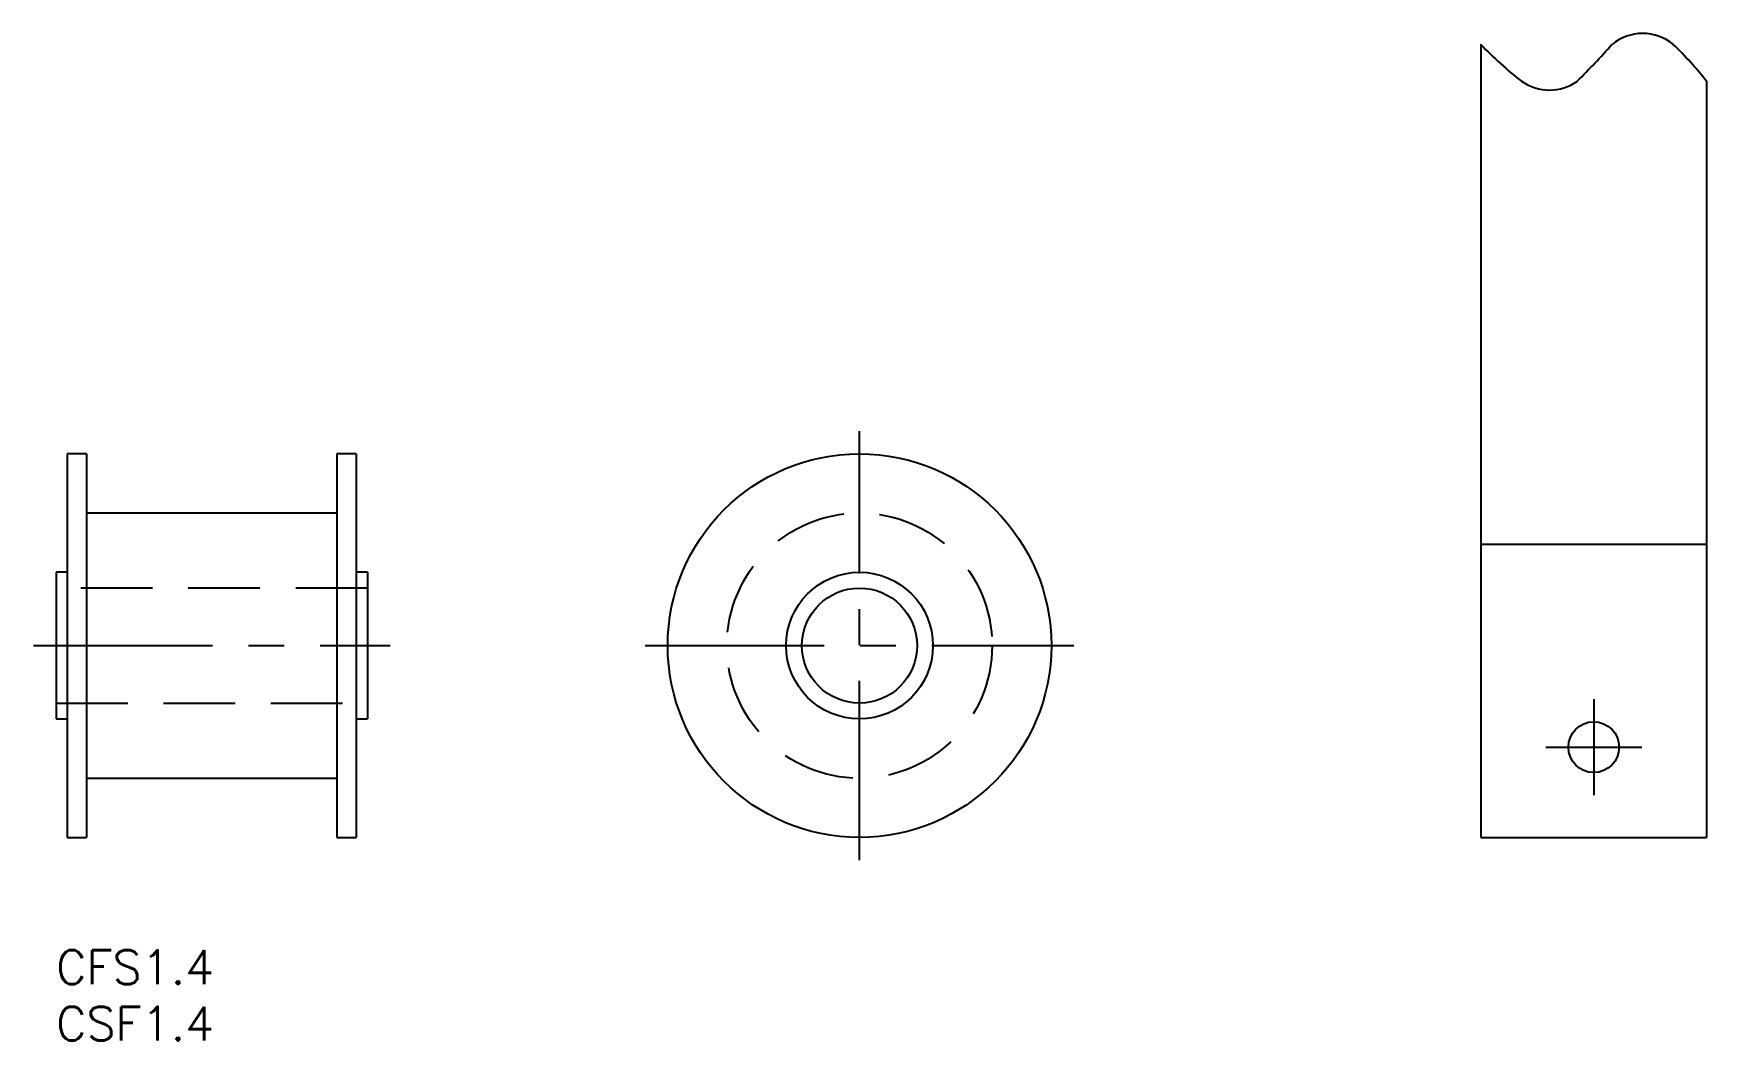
# Model space of a CAD drawing. Extents: x -2 to 146, y -8 to 81.
import ezdxf

# ---------------------------------------------------------------- set-up
doc = ezdxf.new("R2010")
doc.units = 0
doc.header["$LTSCALE"] = 0.5
doc.linetypes.add('CENTER', pattern=[50.8, 31.75, -6.35, 6.35, -6.35])
doc.linetypes.add('DASHED', pattern=[19.05, 12.7, -6.35])
for name, color, linetype in [('MSM_CENTER', 1, 'CENTER'), ('MSM_CONTINUOUS', 7, 'CONTINUOUS'), ('MSM_DASHED', 4, 'DASHED'), ('MSM_PART_NUMBER', 7, 'CONTINUOUS')]:
    doc.layers.add(name, color=color, linetype=linetype)
doc.styles.get("Standard").update_dxf_attribs({"font": 'txt.shx', "height": 3, "bigfont": 'bigfont.shx'})

# ---------------------------------------------------------------- blocks, each defined once
blk = doc.blocks.new('*U2')
at = {"layer": 'MSM_PART_NUMBER'}
blk.add_text('CFS1.4', height=3, dxfattribs=at).set_placement((0, -3))
blk = doc.blocks.new('*U3')
at = {"layer": 'MSM_PART_NUMBER'}
blk.add_text('CSF1.4', height=3, dxfattribs=at).set_placement((0, -8))

msp = doc.modelspace()

# ---------------------------------------------------------------- linework, layer by layer
at = {"layer": 'MSM_CENTER'}
for p, q in [((71.21, 8), (71.21, 46)), ((-2, 27), (29.6, 27)), ((52.21, 27), (90.21, 27)), ((136.28, 22.25), (136.28, 13.75)), ((132.03, 18), (140.53, 18))]:
    msp.add_line(p, q, dxfattribs=at)
at = {"layer": 'MSM_CONTINUOUS'}
for p, q in [((126.28, 80.29), (126.28, 10)), ((146.28, 77.01), (146.28, 10)), ((2.7, 44), (1, 44)), ((1, 44), (1, 10)), ((2.7, 44), (2.7, 10)), ((26.6, 44), (24.9, 44)), ((24.9, 44), (24.9, 10)), ((26.6, 44), (26.6, 10)), ((24.9, 38.75), (2.7, 38.75)), ((126.28, 36), (146.28, 36)), ((1, 33.5), (0, 33.5)), ((0, 33.5), (0, 20.5)), ((27.6, 33.5), (26.6, 33.5)), ((27.6, 33.5), (27.6, 20.5)), ((0, 20.5), (1, 20.5)), ((26.6, 20.5), (27.6, 20.5)), ((2.7, 15.25), (24.9, 15.25)), ((1, 10), (2.7, 10)), ((24.9, 10), (26.6, 10)), ((126.28, 10), (146.28, 10))]:
    msp.add_line(p, q, dxfattribs=at)
for centre, radius in [((71.21, 27), 17), ((71.21, 27), 6.5), ((71.21, 27), 5.1), ((136.28, 18), 2.25)]:
    msp.add_circle(centre, radius, dxfattribs=at)
for centre, radius, start, end in [((148.57, 101.25), 30.6, 223.2442, 232.3813), ((84.85, 127.15), 70.78, 314.9053, 318.5455), ((140.62, 76.96), 4.29, 50.908, 129.2029), ((119.35, 55.72), 34.33, 38.3278, 45.6983), ((132.36, 80.56), 4.32, 235.1492, 304.8508)]:
    msp.add_arc(centre, radius, start, end, dxfattribs=at)
at = {"layer": 'MSM_DASHED'}
for p, q in [((27.6, 32.1), (0, 32.1)), ((0, 21.9), (27.6, 21.9))]:
    msp.add_line(p, q, dxfattribs=at)
msp.add_circle((71.21, 27), 11.75, dxfattribs=at)

# ---------------------------------------------------------------- block references
at = {"layer": 'MSM_CONTINUOUS'}
for name in ['*U2', '*U3']:
    msp.add_blockref(name, (0, 0), dxfattribs=at)

doc.saveas('drawing.dxf')
